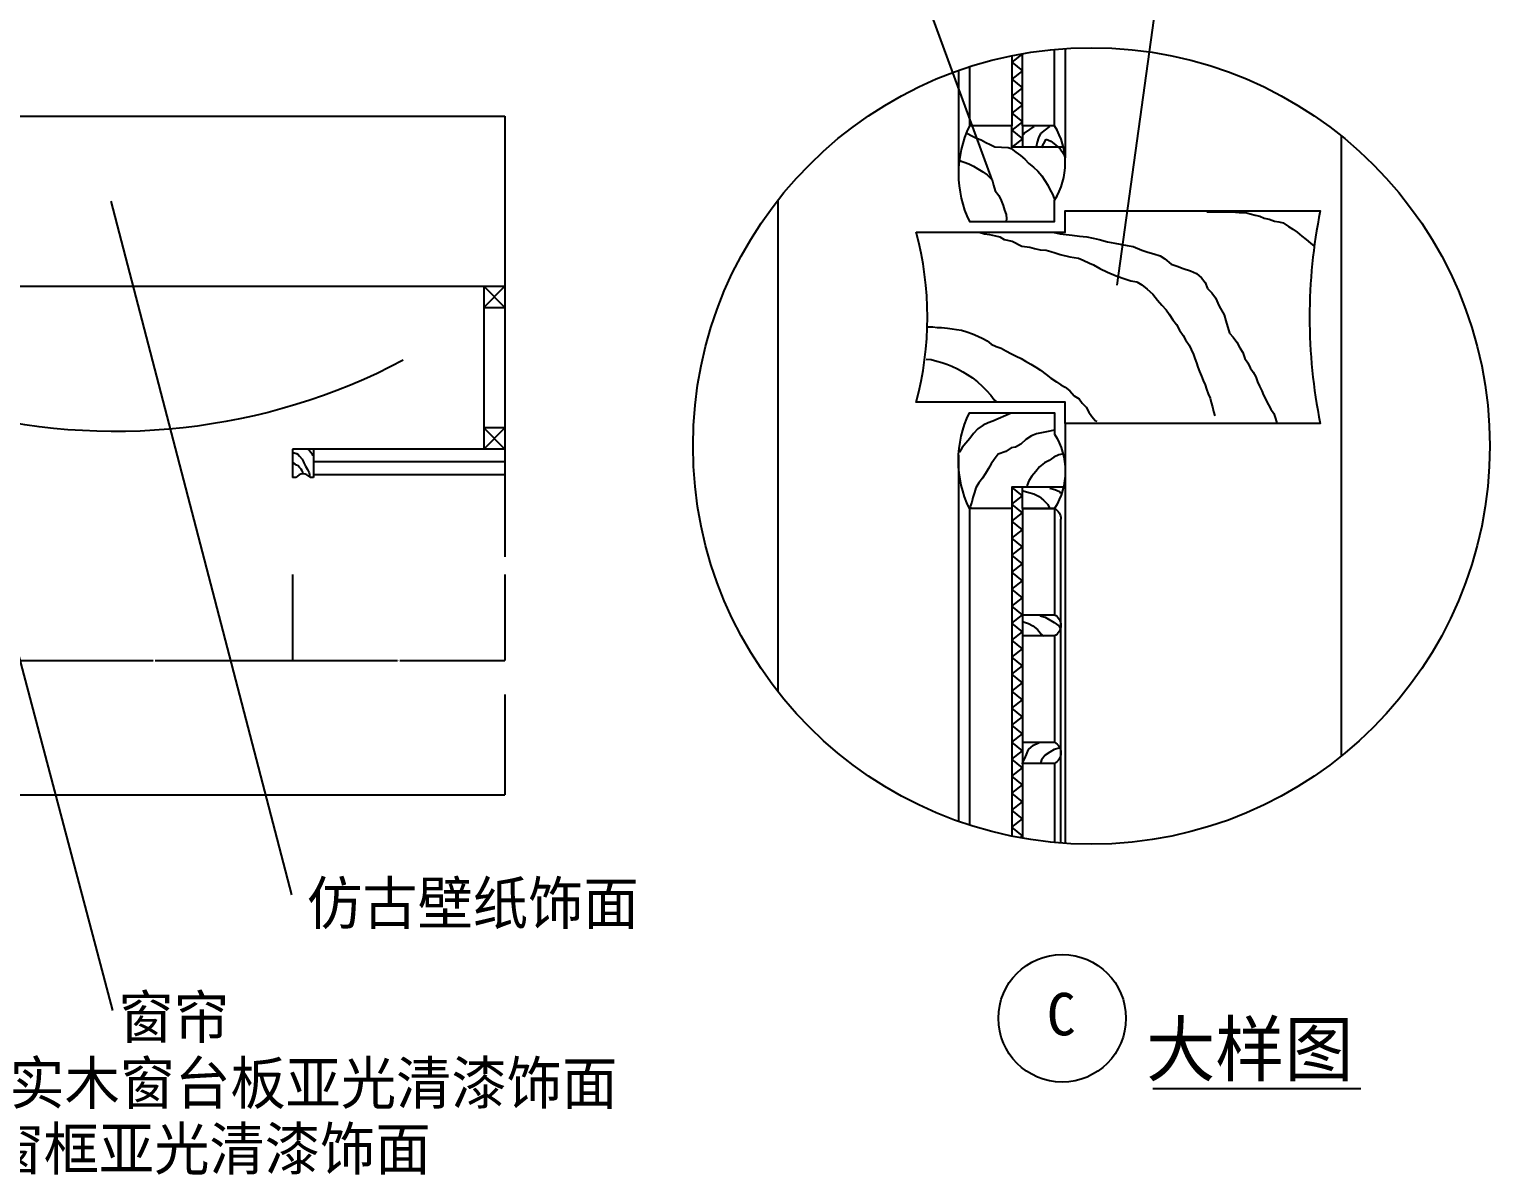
# Model space of a CAD drawing. Header units: metres. Extents: x 196 to 5438, y 102 to 7180.
# Drawn here: x 3090 to 5151, y 309 to 1926 of the extents above; entities that cross this region are included whole.
import ezdxf

# ---------------------------------------------------------------- set-up
doc = ezdxf.new("R2010")
doc.units = ezdxf.units.M
for name, color, linetype in [('2', 2, 'Continuous'), ('3', 3, 'Continuous'), ('4', 4, 'Continuous'), ('7', 7, 'Continuous'), ('BH', 3, 'Continuous'), ('DIM', 3, 'Continuous'), ('TEXT', 3, 'Continuous')]:
    doc.layers.add(name, color=color, linetype=linetype)
doc.dimstyles.get("Standard").update_dxf_attribs({"dimtxt": 2.5, "dimasz": 2.5, "dimexe": 1.25, "dimexo": 0.625, "dimtad": 1, "dimcen": 2.5, "dimazin": 3, "dimtfac": 1, "dimtmove": 0, "dimatfit": 3})

# ---------------------------------------------------------------- blocks, each defined once
blk = doc.blocks.new('BH2')
at = {"layer": 'BH'}
blk.add_lwpolyline([(0, 32), (5, 28), (0, 24), (5, 20), (0, 16), (5, 12), (0, 8), (5, 4), (0, 0)], dxfattribs=at)
blk = doc.blocks.new('*D6')
for p, q in [((461.54, 987.13), (461.54, 845.43)), ((3761.54, 987.13), (3761.54, 845.43)), ((461.79, 845.43), (2109.54, 845.43)), ((2113.54, 845.43), (3761.29, 845.43))]:
    blk.add_line(p, q)
at = {"layer": 'Defpoints'}
for p in [(461.54, 987.13), (3761.54, 987.13), (461.54, 845.43)]:
    blk.add_point(p, dxfattribs=at)
at = {"layer": 'DIM', "insert": (2111.54, 845.43), "char_height": 1, "attachment_point": 5}
blk.add_mtext('3300', dxfattribs=at)
blk = doc.blocks.new('*D36')
for p, q in [((3461.54, 1156.22), (3461.54, 1034.76)), ((3761.54, 1156.22), (3761.54, 1034.76)), ((3461.79, 1034.76), (3610.04, 1034.76)), ((3613.04, 1034.76), (3761.29, 1034.76))]:
    blk.add_line(p, q)
at = {"layer": 'Defpoints'}
for p in [(3461.54, 1156.22), (3761.54, 1156.22), (3461.54, 1034.76)]:
    blk.add_point(p, dxfattribs=at)
at = {"layer": 'DIM', "insert": (3611.54, 1034.76), "char_height": 1, "attachment_point": 5}
blk.add_mtext('300', dxfattribs=at)
blk = doc.blocks.new('*D37')
for p, q in [((3071.54, 1156.22), (3071.54, 1034.76)), ((3461.54, 1156.22), (3461.54, 1034.76)), ((3071.79, 1034.76), (3265.04, 1034.76)), ((3268.04, 1034.76), (3461.29, 1034.76))]:
    blk.add_line(p, q)
at = {"layer": 'Defpoints'}
for p in [(3071.54, 1156.22), (3461.54, 1156.22), (3071.54, 1034.76)]:
    blk.add_point(p, dxfattribs=at)
at = {"layer": 'DIM', "insert": (3266.54, 1034.76), "char_height": 1, "attachment_point": 5}
blk.add_mtext('390', dxfattribs=at)

msp = doc.modelspace()

# ---------------------------------------------------------------- hatches: boundary and pattern name
at = {"layer": 'BH'}
h = msp.add_hatch(dxfattribs=at)
h.set_pattern_fill('ANSI31', scale=500)
h.paths.add_polyline_path([(3061.54, 1803.27), (3061.54, 1563.27), (3761.54, 1563.27), (3761.54, 1803.27)])
h.paths.add_polyline_path([(1161.54, 1563.27), (1161.54, 1767.89, -0.18), (1026.83, 1803.27), (461.54, 1803.27), (461.54, 1563.27)])
h.paths.add_polyline_path([(1161.54, 1767.89), (1161.54, 1803.27), (1026.83, 1803.27, 0.18)])

# ---------------------------------------------------------------- linework, layer by layer
at = {"layer": '2'}
for p, q in [((3061.54, 1803.27), (3761.54, 1803.27)), ((3761.54, 1803.27), (3761.54, 1181.11)), ((3061.54, 1563.27), (3761.54, 1563.27))]:
    msp.add_line(p, q, dxfattribs=at)
at = {"layer": '3'}
for p, q in [((3761.54, 1563.27), (3731.54, 1533.27)), ((3761.54, 1533.27), (3731.54, 1563.27)), ((3761.54, 1363.27), (3731.54, 1333.27)), ((3731.54, 1363.27), (3761.54, 1333.27)), ((4537.02, 1249.61), (4537.02, 1099.61)), ((4537.02, 1069.61), (4537.02, 919.61)), ((4537.02, 889.61), (4537.02, 778.04))]:
    msp.add_line(p, q, dxfattribs=at)
at = {"layer": '4'}
for p, q in [((4537.02, 1789.61), (4537.02, 1897.62)), ((4417.02, 1873.06), (4417.02, 1789.61)), ((4942.02, 900.19), (4942.02, 1775.47)), ((4147.02, 990.49), (4147.02, 1685.17)), ((3761.54, 1333.27), (3461.54, 1333.27)), ((3461.54, 1333.27), (3461.54, 1293.27)), ((3491.54, 1333.27), (3491.54, 1293.27)), ((3466.54, 1293.27), (3461.54, 1293.27)), ((3491.54, 1293.27), (3486.54, 1293.27)), ((3761.54, 1297.27), (3491.54, 1297.27)), ((4417.02, 1249.61), (4417.02, 802.6))]:
    msp.add_line(p, q, dxfattribs=at)
for points in [[(4548.44, 1759.61), (4477.02, 1759.61), (4477.02, 1789.61), (4417.02, 1789.61, 0.23), (4417.02, 1654.61), (4537.02, 1654.61), (4537.02, 1684.61, 0.29), (4537.02, 1789.61), (4492.02, 1789.61), (4492.02, 1759.61)], [(4548.44, 1279.61), (4477.02, 1279.61), (4477.02, 1249.61), (4417.02, 1249.61, -0.23), (4417.02, 1384.61), (4537.02, 1384.61), (4537.02, 1354.61, -0.29), (4537.02, 1249.61), (4492.02, 1249.61), (4492.02, 1279.61)], [(4492.02, 1099.61), (4537.02, 1099.61, -0.6), (4537.02, 1069.61), (4492.02, 1069.61)], [(4492.02, 919.61), (4537.02, 919.61, -0.6), (4537.02, 889.61), (4492.02, 889.61)]]:
    msp.add_lwpolyline(points, format="xyb", dxfattribs=at)
msp.add_lwpolyline([(4342.02, 1639.61), (4552.02, 1639.61), (4552.02, 1669.61), (4912.02, 1669.61, 0.1), (4912.02, 1369.61), (4552.02, 1369.61), (4552.02, 1399.61), (4342.02, 1399.61, 0.13)], format="xyb", close=True, dxfattribs=at)
msp.add_arc((3476.54, 1285.77), 12.5, 36.87, 143.13, dxfattribs=at)
at = {"layer": '7'}
for p, q in [((4552.02, 1898.82), (4552.02, 1744.61)), ((4477.02, 1888.76), (4477.02, 1789.61)), ((4492.02, 1789.61), (4492.02, 1891.6)), ((4401.42, 1867.79), (4401.42, 1729.61)), ((3731.54, 1563.27), (3731.54, 1333.27)), ((3731.54, 1533.27), (3761.54, 1533.27)), ((3761.54, 1363.27), (3731.54, 1363.27)), ((4552.02, 1369.61), (4552.02, 776.84)), ((4401.42, 1324.61), (4401.42, 807.87)), ((3761.54, 1315.27), (3491.54, 1315.27)), ((4477.02, 1249.61), (4477.02, 786.91)), ((4492.02, 1249.61), (4492.02, 784.07))]:
    msp.add_line(p, q, dxfattribs=at)
for points in [[(3618.03, 1458.7, -0.19), (2983.32, 1388.78, 0.18), (2328.62, 1463.7, 0.18)], [(4492.02, 1249.61), (4537.02, 1249.61, -0.28), (4546.04, 1234.61, -0.28)]]:
    msp.add_lwpolyline(points, format="xyb", dxfattribs=at)
msp.add_lwpolyline([(4546.04, 777.27), (4546.04, 1234.61)], dxfattribs=at)
at = {"layer": 'BH'}
for p, q in [((4414.13, 1779.03), (4420.39, 1775.72)), ((4420.39, 1775.72), (4427.02, 1772.4)), ((4495.52, 1780.5), (4492.94, 1777.19)), ((4501.78, 1784.55), (4495.52, 1780.5)), ((4508.04, 1788.96), (4501.78, 1784.55)), ((4514.67, 1772.77), (4512.46, 1766.52)), ((4517.24, 1779.03), (4514.67, 1772.77)), ((4523.87, 1784.18), (4517.24, 1779.03)), ((4530.13, 1788.96), (4523.87, 1784.18)), ((4427.02, 1772.4), (4433.65, 1769.83)), ((4433.65, 1769.83), (4439.91, 1766.15)), ((4439.91, 1766.15), (4446.17, 1763.57)), ((4446.17, 1763.57), (4452.8, 1760.26)), ((4452.8, 1760.26), (4471.58, 1759.03)), ((4471.58, 1759.03), (4476, 1757.96)), ((4476, 1757.96), (4482.26, 1752.44)), ((4482.26, 1752.44), (4488.89, 1747.66)), ((4512.46, 1766.52), (4511.35, 1760.26)), ((4511.35, 1760.26), (4511.35, 1759.89)), ((4518.72, 1758.79), (4525.35, 1770.84)), ((4525.35, 1770.84), (4531.98, 1768.27)), ((4531.98, 1768.27), (4538.61, 1762.75)), ((4538.61, 1762.75), (4544.87, 1757.23)), ((4544.87, 1757.23), (4549.29, 1750.97)), ((4403.08, 1740.67), (4409.34, 1738.46)), ((4409.34, 1738.46), (4415.97, 1735.88)), ((4415.97, 1735.88), (4422.6, 1732.57)), ((4422.6, 1732.57), (4428.86, 1729.26)), ((4488.89, 1747.66), (4495.15, 1742.87)), ((4495.15, 1742.87), (4501.04, 1736.62)), ((4501.04, 1736.62), (4507.3, 1731.47)), ((4507.3, 1731.47), (4513.56, 1725.58)), ((4549.29, 1750.97), (4550.76, 1748.76)), ((4428.86, 1729.26), (4435.86, 1724.84)), ((4435.86, 1724.84), (4442.12, 1720.43)), ((4442.12, 1720.43), (4449.11, 1713.43)), ((4449.11, 1713.43), (4450.95, 1706.07)), ((4513.56, 1725.58), (4519.09, 1718.95)), ((4519.09, 1718.95), (4523.51, 1712.7)), ((4523.51, 1712.7), (4527.56, 1706.07)), ((4450.95, 1706.07), (4453.53, 1697.98)), ((4453.53, 1697.98), (4458.32, 1691.35)), ((4458.32, 1691.35), (4462, 1684.36)), ((4527.56, 1706.07), (4530.5, 1699.82)), ((4530.5, 1699.82), (4534.19, 1693.19)), ((4534.19, 1693.19), (4536.4, 1686.94)), ((4462, 1684.36), (4464.58, 1677.37)), ((4464.58, 1677.37), (4466.42, 1670.74)), ((4466.42, 1670.74), (4469, 1664.49)), ((4536.4, 1686.94), (4536.76, 1686.57)), ((4469.37, 1658.23), (4468.63, 1654.92)), ((4469, 1664.49), (4469.37, 1658.23)), ((4752.18, 1668.14), (4787.43, 1668.14)), ((4787.43, 1668.14), (4797.74, 1667.28)), ((4797.74, 1667.28), (4806.34, 1667.28)), ((4806.34, 1667.28), (4813.22, 1665.57)), ((4813.22, 1665.57), (4820.1, 1663.85)), ((4820.1, 1663.85), (4826.97, 1662.13)), ((4826.97, 1662.13), (4832.99, 1659.55)), ((4832.99, 1659.55), (4839.87, 1657.83)), ((4839.87, 1657.83), (4847.61, 1655.26)), ((4847.61, 1655.26), (4853.62, 1654.4)), ((4853.62, 1654.4), (4859.64, 1652.68)), ((4859.64, 1652.68), (4867.38, 1647.53)), ((4432.36, 1638.93), (4438.38, 1637.22)), ((4438.38, 1637.22), (4445.26, 1636.36)), ((4445.26, 1636.36), (4453.85, 1634.64)), ((4453.85, 1634.64), (4459.87, 1632.92)), ((4459.87, 1632.92), (4465.89, 1629.48)), ((4465.89, 1629.48), (4477.07, 1626.91)), ((4527.79, 1639.79), (4536.39, 1638.93)), ((4536.39, 1638.93), (4544.98, 1637.22)), ((4544.98, 1637.22), (4553.58, 1636.36)), ((4553.58, 1636.36), (4562.18, 1635.5)), ((4562.18, 1635.5), (4572.5, 1633.78)), ((4572.5, 1633.78), (4582.81, 1632.92)), ((4582.81, 1632.92), (4591.41, 1631.2)), ((4591.41, 1631.2), (4600.01, 1629.48)), ((4600.01, 1629.48), (4612.04, 1626.05)), ((4867.38, 1647.53), (4873.4, 1644.09)), ((4873.4, 1644.09), (4879.42, 1639.79)), ((4879.42, 1639.79), (4886.29, 1633.78)), ((4886.29, 1633.78), (4892.31, 1629.48)), ((4892.31, 1629.48), (4898.33, 1624.33)), ((4477.07, 1626.91), (4490.82, 1620.03)), ((4490.82, 1620.03), (4502, 1618.32)), ((4502, 1618.32), (4508.88, 1616.6)), ((4508.88, 1616.6), (4516.61, 1614.88)), ((4516.61, 1614.88), (4525.21, 1614.02)), ((4525.21, 1614.02), (4532.09, 1612.3)), ((4532.09, 1612.3), (4538.11, 1610.58)), ((4538.11, 1610.58), (4544.98, 1608.01)), ((4544.98, 1608.01), (4558.74, 1604.57)), ((4612.04, 1626.05), (4622.36, 1624.33)), ((4622.36, 1624.33), (4639.55, 1620.89)), ((4639.55, 1620.89), (4648.15, 1619.18)), ((4648.15, 1619.18), (4660.19, 1614.02)), ((4660.19, 1614.02), (4668.78, 1611.44)), ((4668.78, 1611.44), (4677.38, 1608.87)), ((4677.38, 1608.87), (4685.98, 1606.29)), ((4898.33, 1624.33), (4903.49, 1620.03)), ((4558.74, 1604.57), (4570.78, 1602.85)), ((4570.78, 1602.85), (4577.65, 1600.28)), ((4577.65, 1600.28), (4586.25, 1595.98)), ((4586.25, 1595.98), (4592.27, 1593.4)), ((4592.27, 1593.4), (4600.87, 1588.25)), ((4600.87, 1588.25), (4612.04, 1583.09)), ((4685.98, 1606.29), (4692.86, 1601.99)), ((4692.86, 1601.99), (4701.45, 1594.26)), ((4701.45, 1594.26), (4710.05, 1591.68)), ((4710.05, 1591.68), (4718.65, 1588.25)), ((4718.65, 1588.25), (4728.97, 1584.81)), ((4612.04, 1583.09), (4624.08, 1577.94)), ((4624.08, 1577.94), (4636.12, 1573.64)), ((4636.12, 1573.64), (4644.71, 1571.07)), ((4644.71, 1571.07), (4653.31, 1569.35)), ((4653.31, 1569.35), (4660.19, 1565.05)), ((4728.97, 1584.81), (4737.56, 1581.38)), ((4737.56, 1581.38), (4744.44, 1575.36)), ((4744.44, 1575.36), (4749.6, 1568.49)), ((4749.6, 1568.49), (4753.04, 1559.9)), ((4660.19, 1565.05), (4667.92, 1559.04)), ((4667.92, 1559.04), (4675.66, 1552.17)), ((4675.66, 1552.17), (4682.54, 1543.57)), ((4753.04, 1559.9), (4759.06, 1553.88)), ((4759.06, 1553.88), (4764.21, 1547.01)), ((4764.21, 1547.01), (4769.37, 1534.98)), ((4682.54, 1543.57), (4688.56, 1536.7)), ((4688.56, 1536.7), (4694.58, 1529.83)), ((4694.58, 1529.83), (4698.87, 1523.82)), ((4769.37, 1534.98), (4776.25, 1522.96)), ((4358.42, 1505.77), (4365.3, 1505.77)), ((4365.3, 1505.77), (4371.32, 1504.92)), ((4371.32, 1504.92), (4377.34, 1504.92)), ((4377.34, 1504.92), (4385.94, 1504.06)), ((4698.87, 1523.82), (4704.03, 1516.08)), ((4704.03, 1516.08), (4709.19, 1509.21)), ((4709.19, 1509.21), (4713.49, 1501.48)), ((4776.25, 1522.96), (4778.83, 1514.37)), ((4778.83, 1514.37), (4783.99, 1497.18)), ((4385.94, 1504.06), (4392.81, 1503.2)), ((4392.81, 1503.2), (4398.83, 1502.34)), ((4398.83, 1502.34), (4405.71, 1501.48)), ((4405.71, 1501.48), (4413.45, 1498.9)), ((4413.45, 1498.9), (4421.18, 1496.32)), ((4421.18, 1496.32), (4428.92, 1492.89)), ((4428.92, 1492.89), (4435.8, 1489.45)), ((4435.8, 1489.45), (4441.82, 1486.02)), ((4441.82, 1486.02), (4447.84, 1481.72)), ((4713.49, 1501.48), (4718.65, 1493.75)), ((4718.65, 1493.75), (4722.09, 1487.73)), ((4722.09, 1487.73), (4727.25, 1480)), ((4783.99, 1497.18), (4789.15, 1491.17)), ((4789.15, 1491.17), (4794.3, 1484.3)), ((4794.3, 1484.3), (4798.6, 1476.57)), ((4447.84, 1481.72), (4454.71, 1478.28)), ((4454.71, 1478.28), (4461.59, 1475.71)), ((4461.59, 1475.71), (4468.47, 1472.27)), ((4468.47, 1472.27), (4476.21, 1467.97)), ((4476.21, 1467.97), (4483.08, 1464.54)), ((4483.08, 1464.54), (4489.96, 1461.1)), ((4727.25, 1480), (4729.82, 1473.99)), ((4729.82, 1473.99), (4733.26, 1467.12)), ((4733.26, 1467.12), (4734.98, 1461.1)), ((4798.6, 1476.57), (4802.9, 1469.69)), ((4802.9, 1469.69), (4805.48, 1461.1)), ((4355.72, 1460.43), (4362.91, 1459.71)), ((4362.91, 1459.71), (4370.81, 1457.56)), ((4370.81, 1457.56), (4378, 1455.4)), ((4378, 1455.4), (4385.18, 1453.25)), ((4385.18, 1453.25), (4392.36, 1450.38)), ((4392.36, 1450.38), (4400.27, 1446.79)), ((4400.27, 1446.79), (4407.45, 1442.48)), ((4489.96, 1461.1), (4495.98, 1457.67)), ((4495.98, 1457.67), (4503.72, 1453.37)), ((4503.72, 1453.37), (4510.6, 1449.07)), ((4510.6, 1449.07), (4517.47, 1444.78)), ((4517.47, 1444.78), (4525.21, 1438.76)), ((4734.98, 1461.1), (4737.56, 1455.09)), ((4737.56, 1455.09), (4739.28, 1449.07)), ((4739.28, 1449.07), (4741.86, 1443.06)), ((4741.86, 1443.06), (4744.44, 1436.19)), ((4805.48, 1461.1), (4809.78, 1455.09)), ((4809.78, 1455.09), (4813.22, 1448.21)), ((4813.22, 1448.21), (4817.52, 1442.2)), ((4407.45, 1442.48), (4413.92, 1438.89)), ((4413.92, 1438.89), (4421.1, 1433.86)), ((4421.1, 1433.86), (4428.29, 1428.12)), ((4428.29, 1428.12), (4434.75, 1422.38)), ((4434.75, 1422.38), (4441.22, 1415.92)), ((4525.21, 1438.76), (4532.09, 1433.61)), ((4532.09, 1433.61), (4539.83, 1428.46)), ((4539.83, 1428.46), (4545.84, 1424.16)), ((4545.84, 1424.16), (4551.86, 1420.72)), ((4744.44, 1436.19), (4747.02, 1430.17)), ((4747.02, 1430.17), (4749.6, 1424.16)), ((4749.6, 1424.16), (4751.32, 1418.15)), ((4817.52, 1442.2), (4820.96, 1435.33)), ((4820.96, 1435.33), (4823.53, 1428.46)), ((4823.53, 1428.46), (4826.11, 1422.44)), ((4826.11, 1422.44), (4829.55, 1415.57)), ((4441.22, 1415.92), (4446.97, 1409.45)), ((4446.97, 1409.45), (4452, 1402.99)), ((4452, 1402.99), (4455.59, 1399.4)), ((4551.86, 1420.72), (4558.74, 1415.57)), ((4558.74, 1415.57), (4564.76, 1408.7)), ((4564.76, 1408.7), (4571.64, 1404.4)), ((4571.64, 1404.4), (4575.93, 1398.39)), ((4751.32, 1418.15), (4753.9, 1411.27)), ((4753.9, 1411.27), (4756.48, 1405.26)), ((4756.48, 1405.26), (4758.2, 1399.25)), ((4829.55, 1415.57), (4832.13, 1409.56)), ((4832.13, 1409.56), (4839.01, 1395.81)), ((4475.7, 1384.33), (4449.84, 1372.84)), ((4575.93, 1398.39), (4581.95, 1392.37)), ((4581.95, 1392.37), (4585.39, 1385.5)), ((4585.39, 1385.5), (4589.69, 1379.49)), ((4758.2, 1399.25), (4759.92, 1393.23)), ((4759.92, 1393.23), (4761.63, 1386.36)), ((4761.63, 1386.36), (4763.35, 1380.35)), ((4839.01, 1395.81), (4842.45, 1389.8)), ((4842.45, 1389.8), (4846.75, 1383.78)), ((4846.75, 1383.78), (4848.47, 1377.77)), ((4429.01, 1362.07), (4422.54, 1355.61)), ((4436.19, 1367.1), (4429.01, 1362.07)), ((4443.37, 1370.69), (4436.19, 1367.1)), ((4449.84, 1372.84), (4443.37, 1370.69)), ((4589.69, 1379.49), (4594.85, 1373.47)), ((4594.85, 1373.47), (4596.57, 1372.61)), ((4848.47, 1377.77), (4850.19, 1371.76)), ((4850.19, 1371.76), (4851.91, 1370.04)), ((4411.76, 1341.97), (4406.73, 1335.51)), ((4417.51, 1348.43), (4411.76, 1341.97)), ((4422.54, 1355.61), (4417.51, 1348.43)), ((4489.35, 1340.53), (4482.17, 1336.23)), ((4496.54, 1347), (4489.35, 1340.53)), ((4504.44, 1352.02), (4496.54, 1347)), ((4511.63, 1354.89), (4504.44, 1352.02)), ((4518.81, 1356.33), (4511.63, 1354.89)), ((4530.31, 1358.48), (4518.81, 1356.33)), ((4536.77, 1359.92), (4530.31, 1358.48)), ((3462.63, 1328.35), (3465.31, 1327.45)), ((3465.31, 1327.45), (3467.55, 1327.01)), ((3467.55, 1327.01), (3469.79, 1325.66)), ((3469.79, 1325.66), (3471.58, 1323.42)), ((3471.58, 1323.42), (3475.16, 1318.95)), ((3483.21, 1333.27), (3485.45, 1331.93)), ((3485.45, 1331.93), (3487.68, 1329.24)), ((3487.68, 1329.24), (3489.03, 1327.01)), ((3489.03, 1327.01), (3489.92, 1324.77)), ((3489.92, 1324.77), (3489.92, 1323.87)), ((4406.73, 1335.51), (4403.14, 1329.05)), ((4457.74, 1326.1), (4452, 1318.92)), ((4468.52, 1329.89), (4457.74, 1326.1)), ((4475.7, 1335), (4468.52, 1329.89)), ((4482.17, 1336.23), (4475.7, 1335)), ((4536.05, 1321.79), (4529.59, 1317.48)), ((4543.24, 1325.38), (4536.05, 1321.79)), ((4549.7, 1326.82), (4543.24, 1325.38)), ((3463.08, 1313.57), (3461.73, 1313.57)), ((3465.31, 1312.23), (3463.08, 1313.57)), ((3467.55, 1310.89), (3465.31, 1312.23)), ((3469.79, 1309.54), (3467.55, 1310.89)), ((3471.58, 1307.31), (3469.79, 1309.54)), ((3473.81, 1305.07), (3471.58, 1307.31)), ((3475.16, 1302.83), (3473.81, 1305.07)), ((3475.16, 1318.95), (3476.95, 1316.26)), ((3476.5, 1300.59), (3475.16, 1302.83)), ((3476.95, 1297.9), (3476.5, 1300.59)), ((3476.95, 1316.26), (3477.84, 1314.02)), ((3477.84, 1314.02), (3479.18, 1311.34)), ((3479.18, 1311.34), (3480.08, 1309.1)), ((3480.08, 1309.1), (3482.76, 1304.62)), ((3482.76, 1304.62), (3484.1, 1301.93)), ((3484.1, 1301.93), (3485.45, 1299.69)), ((3485.45, 1299.69), (3485.89, 1297.46)), ((4439.78, 1298.82), (4435.47, 1292.36)), ((4444.09, 1306), (4439.78, 1298.82)), ((4447.68, 1312.46), (4444.09, 1306)), ((4452, 1318.92), (4447.68, 1312.46)), ((4510.91, 1301.69), (4505.16, 1295.23)), ((4515.94, 1308.15), (4510.91, 1301.69)), ((4523.12, 1313.89), (4515.94, 1308.15)), ((4529.59, 1317.48), (4523.12, 1313.89)), ((3485.89, 1297.46), (3485.89, 1294.77)), ((4426.13, 1278.72), (4423.98, 1272.25)), ((4430.44, 1285.9), (4426.13, 1278.72)), ((4435.47, 1292.36), (4430.44, 1285.9)), ((4500.85, 1288.77), (4498.69, 1282.31)), ((4498.69, 1282.31), (4498.69, 1278.72)), ((4505.16, 1295.23), (4500.85, 1288.77)), ((4530.31, 1278), (4537.49, 1276.56)), ((4420.38, 1258.61), (4418.23, 1252.15)), ((4421.82, 1265.08), (4420.38, 1258.61)), ((4423.98, 1272.25), (4421.82, 1265.08)), ((4492.95, 1274.41), (4500.85, 1272.25)), ((4500.85, 1272.25), (4508.03, 1270.1)), ((4508.03, 1270.1), (4515.22, 1266.51)), ((4515.22, 1266.51), (4521.68, 1261.49)), ((4521.68, 1261.49), (4527.43, 1255.02)), ((4537.49, 1276.56), (4543.96, 1273.69)), ((4543.96, 1273.69), (4545.39, 1270.82)), ((4418.23, 1252.15), (4418.95, 1250.72)), ((4527.43, 1255.02), (4529.59, 1250.72)), ((4516.86, 1098.04), (4523.9, 1096.12)), ((4523.9, 1096.12), (4536.69, 1088.45)), ((4493.19, 1089.73), (4500.23, 1087.17)), ((4500.23, 1087.17), (4506.63, 1083.97)), ((4506.63, 1083.97), (4513.02, 1078.86)), ((4513.02, 1078.86), (4518.78, 1071.83)), ((4518.78, 1071.83), (4521.34, 1069.27)), ((4536.69, 1088.45), (4543.08, 1083.97)), ((4543.08, 1083.97), (4545, 1080.78)), ((4497.67, 902.45), (4500.23, 909.49)), ((4500.23, 909.49), (4507.27, 915.24)), ((4507.27, 915.24), (4513.66, 918.43)), ((4513.66, 918.43), (4516.22, 919.71)), ((4536.69, 909.49), (4530.29, 905.65)), ((4543.72, 911.4), (4536.69, 909.49)), ((4491.28, 889.03), (4494.47, 895.42)), ((4494.47, 895.42), (4497.67, 902.45)), ((4518.78, 894.78), (4517.5, 889.67)), ((4523.9, 901.18), (4518.78, 894.78)), ((4530.29, 905.65), (4523.9, 901.18))]:
    msp.add_line(p, q, dxfattribs=at)
for points in [[(4492, 1891.59), (4477.02, 1879.61), (4492.02, 1867.61), (4477.02, 1855.61)], [(4488.4, 784.71), (4492.02, 787.61), (4477.02, 799.61)]]:
    msp.add_lwpolyline(points, dxfattribs=at)
at = {"layer": 'DIM'}
msp.add_circle((4589.1, 1337.83), 562.21, dxfattribs=at)
at = {"layer": 'TEXT'}
msp.add_line((4675.66, 430.88), (4969.53, 430.88), dxfattribs=at)
msp.add_circle((4547.88, 529.88), 90, dxfattribs=at)

# ---------------------------------------------------------------- block references
at = {"layer": 'DIM', "xscale": 3, "yscale": 3, "zscale": 3}
msp.add_blockref('BH2', (4477.02, 1759.61), dxfattribs=at)
at = {"layer": 'DIM', "xscale": -3, "yscale": 3, "zscale": 3, "rotation": 180}
for p in [(4477.02, 1279.61), (4477.02, 1183.61), (4477.02, 1087.61), (4477.02, 991.61), (4477.02, 895.61)]:
    msp.add_blockref('BH2', p, dxfattribs=at)

# ---------------------------------------------------------------- texts
at = {"layer": 'TEXT'}
for s, height, p in [('仿古壁纸饰面', 60, (3482.17, 662.4)), ('窗帘', 60, (3216.05, 501.61)), ('C', 60, (4526.09, 505.75)), ('大样图', 75, (4666.46, 448.81)), ('实木窗台板亚光清漆饰面', 60, (3062.03, 408.51)), ('实木窗框亚光清漆饰面', 60, (2876.59, 315.61))]:
    msp.add_text(s, height=height, dxfattribs=at).set_placement(p)

# ---------------------------------------------------------------- dimensions: what is measured, and where the dimension line sits
at = {"layer": 'DIM'}
for base, p1, p2, picture, middle in [((3071.54, 1034.76), (3071.54, 1156.22), (3461.54, 1156.22), '*D37', (3266.54, 1034.76)), ((3461.54, 1034.76), (3461.54, 1156.22), (3761.54, 1156.22), '*D36', (3611.54, 1034.76)), ((461.54, 845.43), (461.54, 987.13), (3761.54, 987.13), '*D6', (2111.54, 845.43))]:
    dim = msp.add_linear_dim(base=base, p1=p1, p2=p2, dimstyle='Standard', dxfattribs=at)
    dim.commit()
    dim.dimension.update_dxf_attribs({"geometry": picture, "text_midpoint": middle})

# ---------------------------------------------------------------- leaders
for points in [[(4625.48, 1564.57), (4706, 2149.24)], [(4449.11, 1713.43), (4323.95, 2055.26), (4233.24, 2055.26)], [(3205.52, 1683.27), (3460.09, 704.17)], [(2983.32, 1388.78), (3207.65, 540.81)]]:
    msp.add_leader(points, dimstyle='Standard', dxfattribs=at)

doc.saveas('drawing.dxf')
